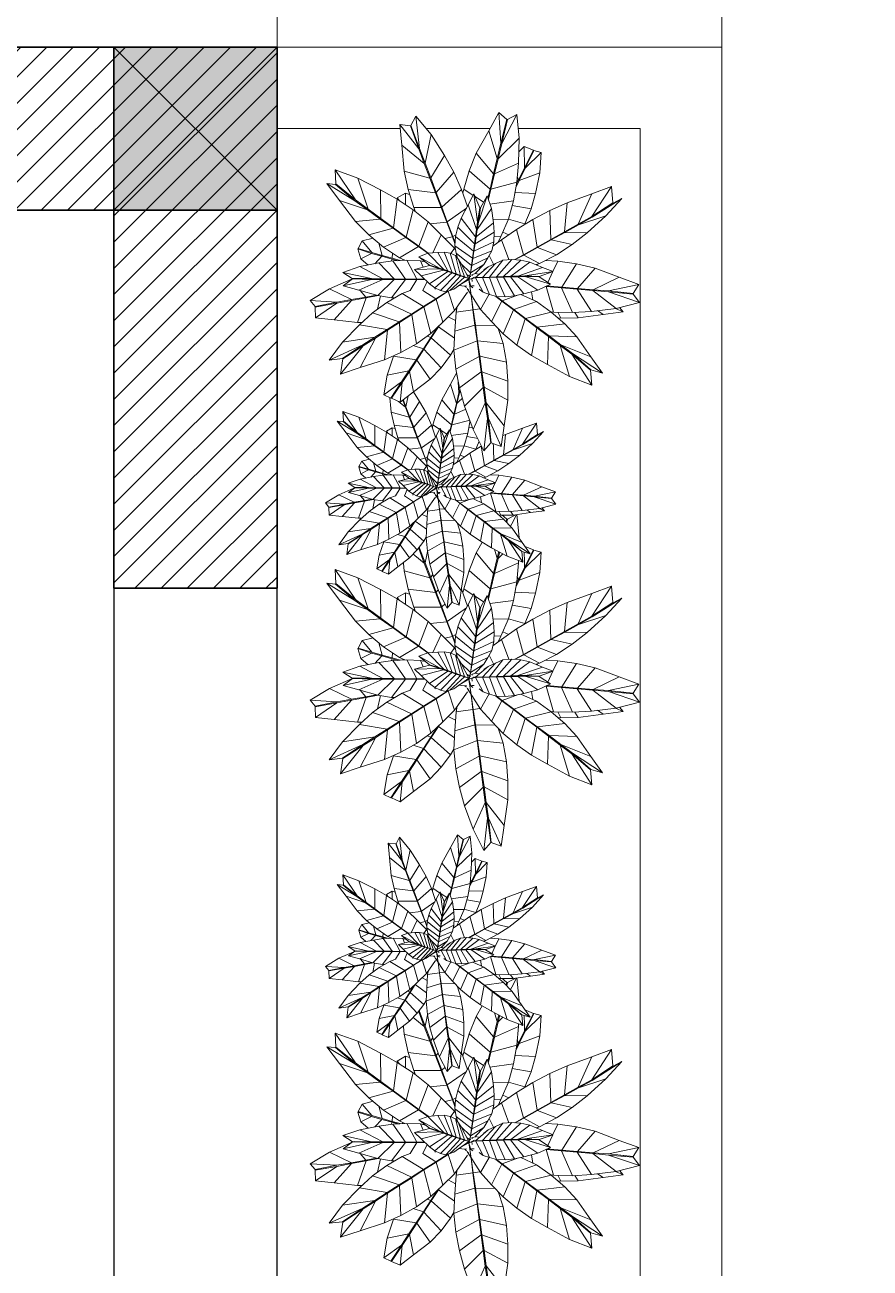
# Model space of a CAD drawing. Header units: inches. Extents: x 274208 to 641690, y -81912 to 129129.
# Drawn here: x 411370 to 412510, y 91354 to 93031 of the extents above; entities that cross this region are included whole.
import ezdxf

# ---------------------------------------------------------------- set-up
doc = ezdxf.new("R2010")
doc.units = ezdxf.units.IN
doc.header["$MEASUREMENT"] = 0
doc.set_wipeout_variables(frame=1)
for name, color, linetype, lineweight in [('01.Cut', 255, 'Continuous', 35), ('03.Manh', 251, 'Continuous', 13), ('06.betong', 2, 'Continuous', 35), ('08.Dim', 156, 'Continuous', 15), ('09.Hatch', 250, 'Continuous', 5), ('NOI THAT-Interior', 8, 'Continuous', 13)]:
    doc.layers.add(name, color=color, linetype=linetype, lineweight=lineweight)
doc.layers.add('NET VUA', color=143, linetype='Continuous')

# ---------------------------------------------------------------- blocks, each defined once
blk = doc.blocks.new('\xad3yjrtuktyl')
at = {"layer": '06.betong'}
blk.add_hatch(color=0, dxfattribs=at).paths.add_polyline_path([(-110, -110), (110, -110), (110, 110), (-110, 110)])
at = {"layer": '06.betong', "color": 0}
for p, q in [((-110, 110), (110, -110)), ((-110, -110), (110, 110))]:
    blk.add_line(p, q, dxfattribs=at)
blk.add_lwpolyline([(-110, -110), (110, -110), (110, 110), (-110, 110)], close=True, dxfattribs=at)
blk = doc.blocks.new('cay03')
at = {"color": 0}
blk.add_wipeout([(-14565.900601, -4425.866432), (-14565.900405, -4425.866554), (-14565.899488, -4425.867263), (-14565.898872, -4425.867984), (-14565.898434, -4425.868509), (-14565.898586, -4425.868885), (-14565.898705, -4425.869177), (-14565.899496, -4425.869074), (-14565.900276, -4425.868845), (-14565.900106, -4425.869202), (-14565.899467, -4425.87094), (-14565.900075, -4425.870874), (-14565.90009, -4425.870892), (-14565.900004, -4425.871424), (-14565.900754, -4425.870915), (-14565.901476, -4425.870262), (-14565.901562, -4425.870343), (-14565.901683, -4425.872041), (-14565.902136, -4425.872073), (-14565.902366, -4425.872273), (-14565.902865, -4425.87152), (-14565.903272, -4425.870681), (-14565.903292, -4425.870639), (-14565.903307, -4425.87062), (-14565.903307, -4425.870596), (-14565.903325, -4425.87055), (-14565.903323, -4425.870624), (-14565.903551, -4425.871014), (-14565.903809, -4425.870336), (-14565.903885, -4425.87001), (-14565.904121, -4425.870313), (-14565.904514, -4425.870441), (-14565.904355, -4425.869892), (-14565.904259, -4425.869473), (-14565.904162, -4425.869056), (-14565.904107, -4425.868815), (-14565.904116, -4425.868721), (-14565.904194, -4425.869049), (-14565.904296, -4425.869467), (-14565.904396, -4425.869884), (-14565.904537, -4425.87044), (-14565.904843, -4425.870286), (-14565.904969, -4425.869854), (-14565.905617, -4425.870584), (-14565.907087, -4425.871798), (-14565.907068, -4425.871447), (-14565.907089, -4425.871437), (-14565.907649, -4425.871482), (-14565.907355, -4425.87056), (-14565.906919, -4425.86963), (-14565.90658, -4425.868963), (-14565.906603, -4425.868961), (-14565.906557, -4425.868924), (-14565.906517, -4425.868858), (-14565.906623, -4425.868949), (-14565.906828, -4425.868622), (-14565.906786, -4425.868456), (-14565.906983, -4425.868526), (-14565.907717, -4425.868718), (-14565.908748, -4425.868848), (-14565.909578, -4425.868957), (-14565.909543, -4425.868532), (-14565.909556, -4425.868513), (-14565.909556, -4425.868513), (-14565.909556, -4425.868513), (-14565.909556, -4425.868513), (-14565.909556, -4425.868513), (-14565.909556, -4425.868513), (-14565.909556, -4425.868513), (-14565.909556, -4425.868513), (-14565.909556, -4425.868513), (-14565.909556, -4425.868513), (-14565.909556, -4425.868513), (-14565.909543, -4425.868532), (-14565.909556, -4425.868513), (-14565.909938, -4425.868335), (-14565.90923, -4425.867689), (-14565.908401, -4425.867113), (-14565.907754, -4425.866717), (-14565.907073, -4425.866378), (-14565.906924, -4425.866321), (-14565.907089, -4425.866294), (-14565.907828, -4425.866105), (-14565.908543, -4425.865851), (-14565.909468, -4425.865381), (-14565.910218, -4425.865006), (-14565.90995, -4425.864673), (-14565.908988, -4425.864883), (-14565.908369, -4425.865001), (-14565.90775, -4425.86512), (-14565.907499, -4425.865168), (-14565.907567, -4425.865123), (-14565.907743, -4425.865088), (-14565.908361, -4425.864965), (-14565.908979, -4425.864842), (-14565.909949, -4425.86465), (-14565.910165, -4425.864289), (-14565.909218, -4425.864152), (-14565.90867, -4425.864145), (-14565.908891, -4425.863939), (-14565.908755, -4425.86356), (-14565.90804, -4425.863895), (-14565.90754, -4425.864116), (-14565.90739, -4425.864183), (-14565.907267, -4425.864199), (-14565.907524, -4425.864082), (-14565.908021, -4425.863857), (-14565.908748, -4425.863537), (-14565.908681, -4425.863248), (-14565.907858, -4425.863266), (-14565.90703, -4425.863407), (-14565.906403, -4425.863563), (-14565.905792, -4425.863786), (-14565.905764, -4425.8638), (-14565.905982, -4425.863476), (-14565.906363, -4425.86281), (-14565.906702, -4425.862123), (-14565.907102, -4425.861151), (-14565.907429, -4425.860366), (-14565.906774, -4425.860285), (-14565.906187, -4425.861113), (-14565.905859, -4425.861647), (-14565.905531, -4425.862183), (-14565.905204, -4425.862718), (-14565.904876, -4425.863254), (-14565.904548, -4425.863788), (-14565.904336, -4425.864138), (-14565.904335, -4425.864114), (-14565.904536, -4425.863779), (-14565.90486, -4425.863242), (-14565.905186, -4425.862704), (-14565.90551, -4425.862167), (-14565.905834, -4425.861629), (-14565.90616, -4425.861092), (-14565.90676, -4425.86027), (-14565.906961, -4425.859937), (-14565.906239, -4425.860544), (-14565.905526, -4425.861271), (-14565.905041, -4425.861852), (-14565.904601, -4425.862474), (-14565.904351, -4425.862903), (-14565.904347, -4425.862404), (-14565.904269, -4425.861646), (-14565.904123, -4425.860901), (-14565.903794, -4425.859917), (-14565.903534, -4425.85912), (-14565.903166, -4425.859336), (-14565.903191, -4425.859721), (-14565.903157, -4425.859649), (-14565.903142, -4425.859333), (-14565.902817, -4425.859066), (-14565.902581, -4425.859855), (-14565.902419, -4425.859708), (-14565.90228, -4425.860505), (-14565.902101, -4425.861491), (-14565.902062, -4425.862198), (-14565.902068, -4425.862308), (-14565.901841, -4425.862028), (-14565.901344, -4425.861519), (-14565.900555, -4425.860921), (-14565.899921, -4425.860432), (-14565.900041, -4425.860906), (-14565.900661, -4425.86167), (-14565.900689, -4425.861709), (-14565.900645, -4425.861715), (-14565.900632, -4425.861696), (-14565.900023, -4425.860918), (-14565.899427, -4425.860837), (-14565.899734, -4425.861746), (-14565.900178, -4425.862652), (-14565.900522, -4425.863304), (-14565.900911, -4425.863919), (-14565.901347, -4425.864486), (-14565.901547, -4425.864692), (-14565.900949, -4425.864465), (-14565.900203, -4425.864304), (-14565.899447, -4425.864215), (-14565.898689, -4425.864193), (-14565.897656, -4425.8643), (-14565.896821, -4425.864381), (-14565.896951, -4425.864786), (-14565.897924, -4425.864938), (-14565.898545, -4425.86505), (-14565.89885, -4425.865105), (-14565.898668, -4425.865109), (-14565.898539, -4425.865087), (-14565.897918, -4425.864978), (-14565.896944, -4425.864808), (-14565.896613, -4425.865068), (-14565.897447, -4425.865537), (-14565.898383, -4425.865911), (-14565.899104, -4425.866152), (-14565.899844, -4425.866328)], dxfattribs=at)
for p, q in [((-14565.903794, -4425.859917), (-14565.903534, -4425.85912)), ((-14565.903231, -4425.860318), (-14565.903534, -4425.85912)), ((-14565.903534, -4425.85912), (-14565.903166, -4425.859336)), ((-14565.903166, -4425.859336), (-14565.903231, -4425.860318)), ((-14565.902817, -4425.859066), (-14565.903188, -4425.86032)), ((-14565.903188, -4425.86032), (-14565.903142, -4425.859333)), ((-14565.903142, -4425.859333), (-14565.902817, -4425.859066)), ((-14565.902542, -4425.859983), (-14565.902817, -4425.859066)), ((-14565.903192, -4425.859721), (-14565.903158, -4425.859653)), ((-14565.902582, -4425.859856), (-14565.902419, -4425.859708)), ((-14565.902419, -4425.859708), (-14565.902538, -4425.860017)), ((-14565.90228, -4425.860505), (-14565.902419, -4425.859708)), ((-14565.906774, -4425.860285), (-14565.907429, -4425.860366)), ((-14565.906187, -4425.861113), (-14565.907429, -4425.860366)), ((-14565.907102, -4425.861151), (-14565.907429, -4425.860366)), ((-14565.906961, -4425.859937), (-14565.906239, -4425.860544)), ((-14565.90616, -4425.861092), (-14565.906961, -4425.859937)), ((-14565.90676, -4425.86027), (-14565.906961, -4425.859937)), ((-14565.906774, -4425.860285), (-14565.906187, -4425.861113)), ((-14565.90616, -4425.861092), (-14565.90676, -4425.86027)), ((-14565.904123, -4425.860901), (-14565.903794, -4425.859917)), ((-14565.903256, -4425.860947), (-14565.903794, -4425.859917)), ((-14565.903231, -4425.860318), (-14565.903256, -4425.860947)), ((-14565.90322, -4425.86095), (-14565.902542, -4425.859983)), ((-14565.903188, -4425.86032), (-14565.90322, -4425.86095)), ((-14565.902381, -4425.860979), (-14565.902542, -4425.859983)), ((-14565.906239, -4425.860544), (-14565.905526, -4425.861271)), ((-14565.905834, -4425.861629), (-14565.906239, -4425.860544)), ((-14565.904269, -4425.861646), (-14565.904123, -4425.860901)), ((-14565.904123, -4425.860901), (-14565.903283, -4425.861577)), ((-14565.90228, -4425.860505), (-14565.902423, -4425.860727)), ((-14565.902101, -4425.861491), (-14565.90228, -4425.860505)), ((-14565.900661, -4425.86167), (-14565.899921, -4425.860432)), ((-14565.900041, -4425.860906), (-14565.900661, -4425.86167)), ((-14565.900632, -4425.861696), (-14565.899427, -4425.860837)), ((-14565.900555, -4425.860921), (-14565.899921, -4425.860432)), ((-14565.899921, -4425.860432), (-14565.900041, -4425.860906)), ((-14565.900023, -4425.860918), (-14565.899427, -4425.860837)), ((-14565.899427, -4425.860837), (-14565.899734, -4425.861746)), ((-14565.907102, -4425.861151), (-14565.905859, -4425.861647)), ((-14565.906702, -4425.862123), (-14565.907102, -4425.861151)), ((-14565.906187, -4425.861113), (-14565.905859, -4425.861647)), ((-14565.905834, -4425.861629), (-14565.90616, -4425.861092)), ((-14565.90551, -4425.862167), (-14565.905526, -4425.861271)), ((-14565.905041, -4425.861852), (-14565.905526, -4425.861271)), ((-14565.903256, -4425.860947), (-14565.903283, -4425.861577)), ((-14565.903231, -4425.861156), (-14565.903262, -4425.861077)), ((-14565.90322, -4425.86095), (-14565.90325, -4425.861578)), ((-14565.90325, -4425.861578), (-14565.902381, -4425.860979)), ((-14565.902302, -4425.861735), (-14565.902381, -4425.860979)), ((-14565.901344, -4425.861519), (-14565.900555, -4425.860921)), ((-14565.900994, -4425.862153), (-14565.900555, -4425.860921)), ((-14565.900632, -4425.861696), (-14565.900023, -4425.860918)), ((-14565.905531, -4425.862183), (-14565.905859, -4425.861647)), ((-14565.905834, -4425.861629), (-14565.90551, -4425.862167)), ((-14565.905041, -4425.861852), (-14565.905186, -4425.862704)), ((-14565.904601, -4425.862474), (-14565.905041, -4425.861852)), ((-14565.904347, -4425.862404), (-14565.904269, -4425.861646)), ((-14565.903308, -4425.862206), (-14565.904269, -4425.861646)), ((-14565.903283, -4425.861577), (-14565.903308, -4425.862206)), ((-14565.90325, -4425.861578), (-14565.90328, -4425.862208)), ((-14565.90328, -4425.862208), (-14565.902302, -4425.861735)), ((-14565.902101, -4425.861491), (-14565.902312, -4425.861646)), ((-14565.902292, -4425.862496), (-14565.902302, -4425.861735)), ((-14565.902062, -4425.862198), (-14565.902101, -4425.861491)), ((-14565.901841, -4425.862028), (-14565.901344, -4425.861519)), ((-14565.901344, -4425.861519), (-14565.901328, -4425.862638)), ((-14565.900661, -4425.86167), (-14565.900994, -4425.862153)), ((-14565.900632, -4425.861696), (-14565.900968, -4425.862178)), ((-14565.900968, -4425.862178), (-14565.899734, -4425.861746)), ((-14565.90069, -4425.861709), (-14565.900646, -4425.861715)), ((-14565.899734, -4425.861746), (-14565.900178, -4425.862652)), ((-14565.906702, -4425.862123), (-14565.905531, -4425.862183)), ((-14565.906702, -4425.862123), (-14565.906363, -4425.86281)), ((-14565.905204, -4425.862718), (-14565.905531, -4425.862183)), ((-14565.905186, -4425.862704), (-14565.90551, -4425.862167)), ((-14565.904351, -4425.862906), (-14565.904347, -4425.862404)), ((-14565.903923, -4425.862586), (-14565.904347, -4425.862404)), ((-14565.903308, -4425.862206), (-14565.903334, -4425.862801)), ((-14565.90328, -4425.862208), (-14565.903311, -4425.862837)), ((-14565.90327, -4425.861991), (-14565.903299, -4425.861957)), ((-14565.902062, -4425.862198), (-14565.902295, -4425.862321)), ((-14565.902292, -4425.862586), (-14565.901841, -4425.862028)), ((-14565.902068, -4425.862309), (-14565.902062, -4425.862198)), ((-14565.901841, -4425.862028), (-14565.901661, -4425.863121)), ((-14565.900994, -4425.862153), (-14565.901328, -4425.862638)), ((-14565.900968, -4425.862178), (-14565.901306, -4425.862659)), ((-14565.900869, -4425.861969), (-14565.900805, -4425.861943)), ((-14565.906363, -4425.86281), (-14565.905204, -4425.862718)), ((-14565.906363, -4425.86281), (-14565.905982, -4425.863476)), ((-14565.904876, -4425.863254), (-14565.905204, -4425.862718)), ((-14565.905186, -4425.862704), (-14565.90486, -4425.863242)), ((-14565.90486, -4425.863242), (-14565.904601, -4425.862474)), ((-14565.904216, -4425.863136), (-14565.904601, -4425.862474)), ((-14565.90407, -4425.863003), (-14565.903918, -4425.862577)), ((-14565.903918, -4425.862577), (-14565.903703, -4425.863134)), ((-14565.903918, -4425.862577), (-14565.903708, -4425.863705)), ((-14565.903915, -4425.862589), (-14565.903473, -4425.862777)), ((-14565.903685, -4425.863134), (-14565.903404, -4425.86266)), ((-14565.903404, -4425.86266), (-14565.903675, -4425.863707)), ((-14565.903151, -4425.863158), (-14565.903404, -4425.86266)), ((-14565.903302, -4425.862632), (-14565.903325, -4425.862611)), ((-14565.903311, -4425.862837), (-14565.903312, -4425.862843)), ((-14565.903311, -4425.862837), (-14565.902292, -4425.862496)), ((-14565.902686, -4425.863192), (-14565.902292, -4425.862586)), ((-14565.902301, -4425.8626), (-14565.902292, -4425.862496)), ((-14565.902292, -4425.862586), (-14565.901996, -4425.863606)), ((-14565.901328, -4425.862638), (-14565.901661, -4425.863121)), ((-14565.901642, -4425.86314), (-14565.901306, -4425.862659)), ((-14565.901497, -4425.862882), (-14565.901456, -4425.862873)), ((-14565.901306, -4425.862659), (-14565.900178, -4425.862652)), ((-14565.901188, -4425.862434), (-14565.901136, -4425.862417)), ((-14565.900178, -4425.862652), (-14565.900522, -4425.863304)), ((-14565.908748, -4425.863537), (-14565.908681, -4425.863248)), ((-14565.908681, -4425.863248), (-14565.908021, -4425.863857)), ((-14565.907858, -4425.863266), (-14565.908681, -4425.863248)), ((-14565.907524, -4425.864082), (-14565.907858, -4425.863266)), ((-14565.90703, -4425.863407), (-14565.907858, -4425.863266)), ((-14565.906403, -4425.863563), (-14565.90703, -4425.863407)), ((-14565.907028, -4425.864231), (-14565.90703, -4425.863407)), ((-14565.905982, -4425.863476), (-14565.904876, -4425.863254)), ((-14565.904548, -4425.863788), (-14565.904876, -4425.863254)), ((-14565.90486, -4425.863242), (-14565.904536, -4425.863779)), ((-14565.904536, -4425.863779), (-14565.904216, -4425.863136)), ((-14565.904265, -4425.863527), (-14565.90407, -4425.863003)), ((-14565.90417, -4425.863268), (-14565.904216, -4425.863136)), ((-14565.904154, -4425.863228), (-14565.904188, -4425.863217)), ((-14565.90407, -4425.863003), (-14565.903685, -4425.863987)), ((-14565.903703, -4425.863134), (-14565.903708, -4425.863705)), ((-14565.903706, -4425.863361), (-14565.903682, -4425.863368)), ((-14565.903685, -4425.863134), (-14565.903675, -4425.863707)), ((-14565.903657, -4425.863989), (-14565.903151, -4425.863158)), ((-14565.902983, -4425.863712), (-14565.903151, -4425.863158)), ((-14565.903076, -4425.86341), (-14565.902748, -4425.86334)), ((-14565.90295, -4425.863836), (-14565.902686, -4425.863192)), ((-14565.90233, -4425.864089), (-14565.902686, -4425.863192)), ((-14565.901661, -4425.863121), (-14565.901996, -4425.863606)), ((-14565.90198, -4425.863619), (-14565.901642, -4425.86314)), ((-14565.901782, -4425.863296), (-14565.901747, -4425.863289)), ((-14565.901642, -4425.86314), (-14565.900522, -4425.863304)), ((-14565.900522, -4425.863304), (-14565.900911, -4425.863919)), ((-14565.908891, -4425.863939), (-14565.908755, -4425.86356)), ((-14565.90804, -4425.863895), (-14565.908891, -4425.863939)), ((-14565.908755, -4425.86356), (-14565.90804, -4425.863895)), ((-14565.908748, -4425.863537), (-14565.908021, -4425.863857)), ((-14565.90804, -4425.863895), (-14565.90754, -4425.864116)), ((-14565.908021, -4425.863857), (-14565.907524, -4425.864082)), ((-14565.906403, -4425.863563), (-14565.906503, -4425.864322)), ((-14565.905792, -4425.863786), (-14565.906403, -4425.863563)), ((-14565.905982, -4425.863476), (-14565.905556, -4425.864109)), ((-14565.905957, -4425.864451), (-14565.905792, -4425.863786)), ((-14565.905766, -4425.863799), (-14565.905792, -4425.863786)), ((-14565.905556, -4425.864109), (-14565.904548, -4425.863788)), ((-14565.904337, -4425.864136), (-14565.904548, -4425.863788)), ((-14565.904536, -4425.863779), (-14565.904337, -4425.864112)), ((-14565.90434, -4425.864252), (-14565.904328, -4425.863891)), ((-14565.904328, -4425.863891), (-14565.904265, -4425.863527)), ((-14565.90364, -4425.864553), (-14565.904328, -4425.863891)), ((-14565.903662, -4425.86427), (-14565.904265, -4425.863527)), ((-14565.903708, -4425.863705), (-14565.903685, -4425.863987)), ((-14565.903675, -4425.863707), (-14565.903657, -4425.863989)), ((-14565.903638, -4425.864272), (-14565.902983, -4425.863712)), ((-14565.902881, -4425.864092), (-14565.902983, -4425.863712)), ((-14565.901996, -4425.863606), (-14565.90233, -4425.864089)), ((-14565.902316, -4425.8641), (-14565.90198, -4425.863619)), ((-14565.902068, -4425.863711), (-14565.902041, -4425.863706)), ((-14565.90198, -4425.863619), (-14565.900911, -4425.863919)), ((-14565.910165, -4425.864289), (-14565.909218, -4425.864152)), ((-14565.908979, -4425.864842), (-14565.910165, -4425.864289)), ((-14565.909949, -4425.86465), (-14565.910165, -4425.864289)), ((-14565.909218, -4425.864152), (-14565.908209, -4425.86414)), ((-14565.908361, -4425.864965), (-14565.909218, -4425.864152)), ((-14565.908669, -4425.864147), (-14565.908891, -4425.863939)), ((-14565.90745, -4425.864175), (-14565.908209, -4425.86414)), ((-14565.907743, -4425.865088), (-14565.908209, -4425.86414)), ((-14565.907679, -4425.864165), (-14565.90754, -4425.864116)), ((-14565.90739, -4425.864183), (-14565.90754, -4425.864116)), ((-14565.907266, -4425.8642), (-14565.907524, -4425.864082)), ((-14565.906696, -4425.864275), (-14565.90745, -4425.864175)), ((-14565.907127, -4425.86521), (-14565.90745, -4425.864175)), ((-14565.905952, -4425.864451), (-14565.906696, -4425.864275)), ((-14565.90653, -4425.865218), (-14565.906696, -4425.864275)), ((-14565.905113, -4425.864692), (-14565.905556, -4425.864109)), ((-14565.905113, -4425.864692), (-14565.904327, -4425.864368)), ((-14565.90434, -4425.864252), (-14565.903618, -4425.864836)), ((-14565.904297, -4425.864611), (-14565.90434, -4425.864252)), ((-14565.903685, -4425.863987), (-14565.903662, -4425.86427)), ((-14565.903655, -4425.864043), (-14565.903682, -4425.864037)), ((-14565.903662, -4425.86427), (-14565.90364, -4425.864553)), ((-14565.903657, -4425.863989), (-14565.903638, -4425.864272)), ((-14565.903638, -4425.864272), (-14565.90362, -4425.864554)), ((-14565.90362, -4425.864554), (-14565.902881, -4425.864092)), ((-14565.902927, -4425.863927), (-14565.902663, -4425.864572)), ((-14565.902826, -4425.864459), (-14565.902881, -4425.864092)), ((-14565.90233, -4425.864089), (-14565.902663, -4425.864572)), ((-14565.902653, -4425.864581), (-14565.902316, -4425.8641)), ((-14565.902401, -4425.864216), (-14565.902422, -4425.864222)), ((-14565.902405, -4425.864227), (-14565.902401, -4425.864216)), ((-14565.902401, -4425.864216), (-14565.902387, -4425.86417)), ((-14565.902358, -4425.864128), (-14565.902334, -4425.864126)), ((-14565.902316, -4425.8641), (-14565.901347, -4425.864486)), ((-14565.900911, -4425.863919), (-14565.901347, -4425.864486)), ((-14565.900949, -4425.864465), (-14565.900203, -4425.864304)), ((-14565.900203, -4425.864304), (-14565.900403, -4425.865386)), ((-14565.900203, -4425.864304), (-14565.899447, -4425.864215)), ((-14565.899447, -4425.864215), (-14565.899784, -4425.865274)), ((-14565.899447, -4425.864215), (-14565.898689, -4425.864193)), ((-14565.898689, -4425.864193), (-14565.899165, -4425.865162)), ((-14565.898689, -4425.864193), (-14565.897656, -4425.8643)), ((-14565.897656, -4425.8643), (-14565.898545, -4425.86505)), ((-14565.897924, -4425.864938), (-14565.896821, -4425.864381)), ((-14565.897656, -4425.8643), (-14565.896821, -4425.864381)), ((-14565.896821, -4425.864381), (-14565.896951, -4425.864786)), ((-14565.90995, -4425.864673), (-14565.910218, -4425.865006)), ((-14565.908988, -4425.864883), (-14565.910218, -4425.865006)), ((-14565.90995, -4425.864673), (-14565.908988, -4425.864883)), ((-14565.908979, -4425.864842), (-14565.909949, -4425.86465)), ((-14565.908988, -4425.864883), (-14565.908369, -4425.865001)), ((-14565.908361, -4425.864965), (-14565.908979, -4425.864842)), ((-14565.90524, -4425.864735), (-14565.905952, -4425.864451)), ((-14565.905952, -4425.864451), (-14565.905916, -4425.865071)), ((-14565.905329, -4425.864411), (-14565.905421, -4425.864663)), ((-14565.90524, -4425.864735), (-14565.905252, -4425.865006)), ((-14565.905005, -4425.864834), (-14565.90524, -4425.864735)), ((-14565.904847, -4425.865038), (-14565.905113, -4425.864692)), ((-14565.904297, -4425.864611), (-14565.903595, -4425.865119)), ((-14565.904157, -4425.864904), (-14565.904297, -4425.864611)), ((-14565.904157, -4425.864904), (-14565.903573, -4425.865402)), ((-14565.904009, -4425.865188), (-14565.904157, -4425.864904)), ((-14565.90364, -4425.864553), (-14565.903618, -4425.864836)), ((-14565.903628, -4425.864712), (-14565.903609, -4425.864714)), ((-14565.90362, -4425.864554), (-14565.9036, -4425.864837)), ((-14565.903595, -4425.865119), (-14565.903618, -4425.864836)), ((-14565.9036, -4425.864837), (-14565.902826, -4425.864459)), ((-14565.9036, -4425.864837), (-14565.903581, -4425.865119)), ((-14565.903581, -4425.865119), (-14565.902826, -4425.864814)), ((-14565.902897, -4425.865087), (-14565.902826, -4425.864814)), ((-14565.902833, -4425.864838), (-14565.902653, -4425.864581)), ((-14565.902663, -4425.864572), (-14565.902827, -4425.864811)), ((-14565.902826, -4425.864814), (-14565.902826, -4425.864459)), ((-14565.90277, -4425.864747), (-14565.902784, -4425.864747)), ((-14565.902683, -4425.8646), (-14565.902692, -4425.864635)), ((-14565.902653, -4425.864581), (-14565.901812, -4425.864964)), ((-14565.901347, -4425.864486), (-14565.901812, -4425.864964)), ((-14565.901642, -4425.86561), (-14565.901666, -4425.864814)), ((-14565.901545, -4425.864691), (-14565.900949, -4425.864465)), ((-14565.901023, -4425.865498), (-14565.900949, -4425.864465)), ((-14565.896951, -4425.864786), (-14565.897924, -4425.864938)), ((-14565.897918, -4425.864978), (-14565.896944, -4425.864808)), ((-14565.896944, -4425.864808), (-14565.896613, -4425.865068)), ((-14565.909468, -4425.865381), (-14565.910218, -4425.865006)), ((-14565.909468, -4425.865381), (-14565.908369, -4425.865001)), ((-14565.908543, -4425.865851), (-14565.909468, -4425.865381)), ((-14565.908543, -4425.865851), (-14565.90775, -4425.86512)), ((-14565.90775, -4425.86512), (-14565.908369, -4425.865001)), ((-14565.908361, -4425.864965), (-14565.907743, -4425.865088)), ((-14565.907828, -4425.866105), (-14565.907131, -4425.865238)), ((-14565.907131, -4425.865238), (-14565.90775, -4425.86512)), ((-14565.907743, -4425.865088), (-14565.907127, -4425.86521)), ((-14565.907565, -4425.865124), (-14565.907499, -4425.865168)), ((-14565.906767, -4425.865309), (-14565.907131, -4425.865238)), ((-14565.906723, -4425.865291), (-14565.907127, -4425.86521)), ((-14565.907127, -4425.86524), (-14565.907107, -4425.865215)), ((-14565.906848, -4425.865339), (-14565.906348, -4425.865149)), ((-14565.906363, -4425.865596), (-14565.906848, -4425.865339)), ((-14565.905779, -4425.865652), (-14565.906848, -4425.865339)), ((-14565.906348, -4425.865149), (-14565.905786, -4425.865048)), ((-14565.905487, -4425.865685), (-14565.906348, -4425.865149)), ((-14565.905786, -4425.865048), (-14565.9054, -4425.865003)), ((-14565.905196, -4425.865717), (-14565.905786, -4425.865048)), ((-14565.904904, -4425.865751), (-14565.9054, -4425.865003)), ((-14565.9054, -4425.865003), (-14565.905023, -4425.865008)), ((-14565.905023, -4425.865008), (-14565.904656, -4425.865068)), ((-14565.904613, -4425.865784), (-14565.905023, -4425.865008)), ((-14565.904656, -4425.865068), (-14565.904368, -4425.865211)), ((-14565.904321, -4425.865818), (-14565.904656, -4425.865068)), ((-14565.904467, -4425.865163), (-14565.904119, -4425.864979)), ((-14565.904028, -4425.865851), (-14565.904368, -4425.865211)), ((-14565.904368, -4425.865211), (-14565.904089, -4425.865363)), ((-14565.904089, -4425.865363), (-14565.903716, -4425.865696)), ((-14565.903737, -4425.865884), (-14565.904089, -4425.865363)), ((-14565.904009, -4425.865188), (-14565.903552, -4425.865684)), ((-14565.903872, -4425.865357), (-14565.904009, -4425.865188)), ((-14565.903573, -4425.865402), (-14565.903595, -4425.865119)), ((-14565.903581, -4425.865119), (-14565.903563, -4425.865402)), ((-14565.903573, -4425.865402), (-14565.903552, -4425.865684)), ((-14565.903563, -4425.865402), (-14565.902897, -4425.865087)), ((-14565.903563, -4425.865402), (-14565.903544, -4425.865684)), ((-14565.903544, -4425.865684), (-14565.902977, -4425.86535)), ((-14565.903091, -4425.865518), (-14565.902977, -4425.86535)), ((-14565.902977, -4425.86535), (-14565.902897, -4425.865087)), ((-14565.902904, -4425.865108), (-14565.902279, -4425.865429)), ((-14565.901812, -4425.864964), (-14565.902279, -4425.865429)), ((-14565.900403, -4425.865386), (-14565.901023, -4425.865498)), ((-14565.900529, -4425.865409), (-14565.900511, -4425.865429)), ((-14565.899784, -4425.865274), (-14565.900403, -4425.865386)), ((-14565.899779, -4425.865302), (-14565.900399, -4425.865409)), ((-14565.900077, -4425.865328), (-14565.900055, -4425.86535)), ((-14565.899165, -4425.865162), (-14565.899784, -4425.865274)), ((-14565.899159, -4425.865194), (-14565.899779, -4425.865302)), ((-14565.899779, -4425.865302), (-14565.899104, -4425.866152)), ((-14565.899618, -4425.865244), (-14565.899586, -4425.865268)), ((-14565.898545, -4425.86505), (-14565.899165, -4425.865162)), ((-14565.899162, -4425.865162), (-14565.899115, -4425.865187)), ((-14565.898539, -4425.865087), (-14565.899159, -4425.865194)), ((-14565.899159, -4425.865194), (-14565.898383, -4425.865911)), ((-14565.898973, -4425.865128), (-14565.898771, -4425.865129)), ((-14565.898851, -4425.865105), (-14565.898664, -4425.86511)), ((-14565.897924, -4425.864938), (-14565.898545, -4425.86505)), ((-14565.897918, -4425.864978), (-14565.898539, -4425.865087)), ((-14565.898539, -4425.865087), (-14565.897447, -4425.865537)), ((-14565.897918, -4425.864978), (-14565.896613, -4425.865068)), ((-14565.896613, -4425.865068), (-14565.897447, -4425.865537)), ((-14565.907828, -4425.866105), (-14565.908543, -4425.865851)), ((-14565.90685, -4425.865903), (-14565.907089, -4425.866294)), ((-14565.906363, -4425.865615), (-14565.906907, -4425.865875)), ((-14565.905781, -4425.865683), (-14565.906907, -4425.865875)), ((-14565.906465, -4425.866085), (-14565.906907, -4425.865875)), ((-14565.906801, -4425.865824), (-14565.906587, -4425.865478)), ((-14565.906465, -4425.866085), (-14565.905488, -4425.865713)), ((-14565.906363, -4425.865596), (-14565.905779, -4425.865652)), ((-14565.906363, -4425.865615), (-14565.905781, -4425.865683)), ((-14565.905982, -4425.865661), (-14565.90597, -4425.865634)), ((-14565.905919, -4425.866351), (-14565.905196, -4425.865742)), ((-14565.905781, -4425.865683), (-14565.905488, -4425.865713)), ((-14565.905779, -4425.865652), (-14565.905487, -4425.865685)), ((-14565.905543, -4425.866473), (-14565.904904, -4425.865772)), ((-14565.905196, -4425.865742), (-14565.905488, -4425.865713)), ((-14565.905487, -4425.865685), (-14565.905196, -4425.865717)), ((-14565.905317, -4425.865704), (-14565.905325, -4425.86573)), ((-14565.905196, -4425.865717), (-14565.904904, -4425.865751)), ((-14565.904904, -4425.865772), (-14565.905196, -4425.865742)), ((-14565.905167, -4425.866546), (-14565.904612, -4425.865801)), ((-14565.904904, -4425.865751), (-14565.904613, -4425.865784)), ((-14565.904612, -4425.865801), (-14565.904904, -4425.865772)), ((-14565.904799, -4425.866561), (-14565.904322, -4425.865832)), ((-14565.904672, -4425.865778), (-14565.904676, -4425.865796)), ((-14565.904321, -4425.865818), (-14565.904613, -4425.865784)), ((-14565.904322, -4425.865832), (-14565.904612, -4425.865801)), ((-14565.904499, -4425.866492), (-14565.90403, -4425.865862)), ((-14565.90403, -4425.865862), (-14565.904322, -4425.865832)), ((-14565.904028, -4425.865851), (-14565.904321, -4425.865818)), ((-14565.904101, -4425.866294), (-14565.903738, -4425.865891)), ((-14565.904069, -4425.865859), (-14565.904081, -4425.865846)), ((-14565.90401, -4425.865865), (-14565.904033, -4425.865852)), ((-14565.903738, -4425.865891), (-14565.90403, -4425.865862)), ((-14565.903737, -4425.865884), (-14565.904028, -4425.865851)), ((-14565.903825, -4425.865884), (-14565.903824, -4425.865879)), ((-14565.903791, -4425.865878), (-14565.903616, -4425.865911)), ((-14565.903762, -4425.865881), (-14565.903586, -4425.865916)), ((-14565.903743, -4425.865884), (-14565.903743, -4425.865892)), ((-14565.903584, -4425.865916), (-14565.903738, -4425.865891)), ((-14565.903583, -4425.865911), (-14565.903737, -4425.865884)), ((-14565.903716, -4425.865696), (-14565.903697, -4425.865566)), ((-14565.90367, -4425.865819), (-14565.903714, -4425.86568)), ((-14565.903639, -4425.865805), (-14565.903662, -4425.86584)), ((-14565.903583, -4425.865911), (-14565.903596, -4425.865875)), ((-14565.903573, -4425.86573), (-14565.90351, -4425.865828)), ((-14565.903552, -4425.865586), (-14565.90356, -4425.865588)), ((-14565.90351, -4425.865828), (-14565.903552, -4425.865684)), ((-14565.903544, -4425.865684), (-14565.903507, -4425.865829)), ((-14565.903542, -4425.865722), (-14565.903519, -4425.865784)), ((-14565.903536, -4425.865744), (-14565.903517, -4425.865796)), ((-14565.90351, -4425.865828), (-14565.903462, -4425.86594)), ((-14565.903507, -4425.865829), (-14565.903393, -4425.865806)), ((-14565.903507, -4425.865829), (-14565.903462, -4425.86594)), ((-14565.902841, -4425.865828), (-14565.903462, -4425.86594)), ((-14565.90284, -4425.865833), (-14565.903462, -4425.86594)), ((-14565.903462, -4425.86594), (-14565.903196, -4425.865857)), ((-14565.903226, -4425.865718), (-14565.903222, -4425.865813)), ((-14565.903222, -4425.865813), (-14565.903196, -4425.865857)), ((-14565.903221, -4425.865865), (-14565.90322, -4425.865899)), ((-14565.903196, -4425.865857), (-14565.903145, -4425.865767)), ((-14565.902279, -4425.865429), (-14565.903099, -4425.866002)), ((-14565.903078, -4425.865958), (-14565.90284, -4425.865833)), ((-14565.90285, -4425.865827), (-14565.902841, -4425.865828)), ((-14565.902841, -4425.865828), (-14565.90285, -4425.865827)), ((-14565.902262, -4425.865724), (-14565.902841, -4425.865828)), ((-14565.90226, -4425.865732), (-14565.90284, -4425.865833)), ((-14565.902405, -4425.86575), (-14565.902403, -4425.865758)), ((-14565.902262, -4425.865724), (-14565.90231, -4425.865451)), ((-14565.901642, -4425.86561), (-14565.902262, -4425.865724)), ((-14565.90226, -4425.865732), (-14565.90164, -4425.865625)), ((-14565.90226, -4425.865732), (-14565.902137, -4425.866404)), ((-14565.901913, -4425.865673), (-14565.901919, -4425.865661)), ((-14565.901023, -4425.865498), (-14565.901642, -4425.86561)), ((-14565.90164, -4425.865625), (-14565.90102, -4425.865518)), ((-14565.90164, -4425.865625), (-14565.901367, -4425.866425)), ((-14565.901434, -4425.86559), (-14565.901444, -4425.865574)), ((-14565.900399, -4425.865409), (-14565.90102, -4425.865518)), ((-14565.90102, -4425.865518), (-14565.900601, -4425.866432)), ((-14565.900986, -4425.865492), (-14565.900971, -4425.86551)), ((-14565.900399, -4425.865409), (-14565.899844, -4425.866328)), ((-14565.897447, -4425.865537), (-14565.898383, -4425.865911)), ((-14565.907089, -4425.866294), (-14565.907828, -4425.866105)), ((-14565.907754, -4425.866717), (-14565.907073, -4425.866378)), ((-14565.906923, -4425.866321), (-14565.907089, -4425.866294)), ((-14565.906395, -4425.86612), (-14565.907073, -4425.866378)), ((-14565.907073, -4425.866378), (-14565.906325, -4425.867148)), ((-14565.905919, -4425.866351), (-14565.906465, -4425.866085)), ((-14565.905744, -4425.866903), (-14565.906319, -4425.866157)), ((-14565.906234, -4425.866198), (-14565.906255, -4425.866242)), ((-14565.905543, -4425.866473), (-14565.905919, -4425.866351)), ((-14565.903617, -4425.866288), (-14565.904402, -4425.866519)), ((-14565.904402, -4425.866519), (-14565.904246, -4425.866394)), ((-14565.903565, -4425.86612), (-14565.904246, -4425.866394)), ((-14565.904246, -4425.866394), (-14565.904083, -4425.866281)), ((-14565.903512, -4425.86595), (-14565.904083, -4425.866281)), ((-14565.903669, -4425.866458), (-14565.903617, -4425.866288)), ((-14565.903653, -4425.866461), (-14565.903603, -4425.866292)), ((-14565.903584, -4425.865916), (-14565.903648, -4425.866021)), ((-14565.903639, -4425.866357), (-14565.903614, -4425.866326)), ((-14565.903617, -4425.866288), (-14565.903565, -4425.86612)), ((-14565.903612, -4425.86627), (-14565.903599, -4425.866277)), ((-14565.903603, -4425.866292), (-14565.903554, -4425.866121)), ((-14565.902939, -4425.866844), (-14565.903603, -4425.866292)), ((-14565.903584, -4425.865916), (-14565.903497, -4425.865935)), ((-14565.903583, -4425.865911), (-14565.903495, -4425.865933)), ((-14565.903583, -4425.866173), (-14565.903553, -4425.866118)), ((-14565.903553, -4425.866114), (-14565.90358, -4425.866166)), ((-14565.903565, -4425.86612), (-14565.903512, -4425.86595)), ((-14565.903554, -4425.866121), (-14565.903504, -4425.865951)), ((-14565.903554, -4425.866121), (-14565.902992, -4425.866683)), ((-14565.903515, -4425.865959), (-14565.903484, -4425.865923)), ((-14565.903484, -4425.865923), (-14565.903512, -4425.86595)), ((-14565.903504, -4425.865951), (-14565.90348, -4425.865923)), ((-14565.903058, -4425.866531), (-14565.903504, -4425.865951)), ((-14565.9034, -4425.866086), (-14565.903504, -4425.865951)), ((-14565.903482, -4425.865926), (-14565.903484, -4425.865923)), ((-14565.903484, -4425.865923), (-14565.903482, -4425.865926)), ((-14565.903483, -4425.865981), (-14565.903482, -4425.86598)), ((-14565.903483, -4425.865981), (-14565.903483, -4425.865981)), ((-14565.90348, -4425.865923), (-14565.9034, -4425.866086)), ((-14565.903462, -4425.86594), (-14565.90348, -4425.865923)), ((-14565.903286, -4425.866235), (-14565.903462, -4425.86594)), ((-14565.903301, -4425.866216), (-14565.903462, -4425.86594)), ((-14565.90346, -4425.86601), (-14565.90346, -4425.86601)), ((-14565.903459, -4425.866012), (-14565.903459, -4425.86601)), ((-14565.903401, -4425.866086), (-14565.9034, -4425.866088)), ((-14565.9034, -4425.866086), (-14565.903058, -4425.866531)), ((-14565.9034, -4425.866088), (-14565.9034, -4425.866086)), ((-14565.9034, -4425.866086), (-14565.9034, -4425.866088)), ((-14565.903212, -4425.866332), (-14565.903191, -4425.866093)), ((-14565.903193, -4425.866096), (-14565.903207, -4425.866025)), ((-14565.903137, -4425.866029), (-14565.903191, -4425.866093)), ((-14565.903099, -4425.866002), (-14565.903097, -4425.866002)), ((-14565.902955, -4425.865981), (-14565.902195, -4425.86647)), ((-14565.902137, -4425.866404), (-14565.902362, -4425.866365)), ((-14565.901367, -4425.866425), (-14565.902137, -4425.866404)), ((-14565.899844, -4425.866328), (-14565.900601, -4425.866432)), ((-14565.899104, -4425.866152), (-14565.899844, -4425.866328)), ((-14565.898383, -4425.865911), (-14565.899104, -4425.866152)), ((-14565.908401, -4425.867113), (-14565.907754, -4425.866717)), ((-14565.906904, -4425.867393), (-14565.907754, -4425.866717)), ((-14565.905744, -4425.866903), (-14565.906325, -4425.867148)), ((-14565.905163, -4425.866659), (-14565.905744, -4425.866903)), ((-14565.905158, -4425.866672), (-14565.905737, -4425.86692)), ((-14565.905167, -4425.866546), (-14565.905543, -4425.866473)), ((-14565.905295, -4425.866731), (-14565.905307, -4425.866719)), ((-14565.905244, -4425.866532), (-14565.905163, -4425.866659)), ((-14565.905216, -4425.867121), (-14565.904707, -4425.866577)), ((-14565.904799, -4425.866561), (-14565.905167, -4425.866546)), ((-14565.905163, -4425.866659), (-14565.904921, -4425.866557)), ((-14565.905158, -4425.866672), (-14565.904892, -4425.866559)), ((-14565.905158, -4425.866672), (-14565.90508, -4425.866975)), ((-14565.904499, -4425.866492), (-14565.904799, -4425.866561)), ((-14565.904642, -4425.866525), (-14565.904707, -4425.866577)), ((-14565.904707, -4425.866577), (-14565.904478, -4425.866707)), ((-14565.904521, -4425.866973), (-14565.903722, -4425.866628)), ((-14565.904489, -4425.866737), (-14565.904521, -4425.866973)), ((-14565.903775, -4425.866798), (-14565.904507, -4425.867228)), ((-14565.904303, -4425.866438), (-14565.904499, -4425.866492)), ((-14565.903669, -4425.866458), (-14565.904489, -4425.866737)), ((-14565.904489, -4425.866737), (-14565.904402, -4425.866519)), ((-14565.903775, -4425.866798), (-14565.903827, -4425.866968)), ((-14565.903799, -4425.866972), (-14565.90375, -4425.866802)), ((-14565.90375, -4425.8668), (-14565.90378, -4425.866813)), ((-14565.903775, -4425.866798), (-14565.903722, -4425.866628)), ((-14565.90375, -4425.866802), (-14565.903702, -4425.866631)), ((-14565.903229, -4425.867521), (-14565.90375, -4425.866802)), ((-14565.903722, -4425.866628), (-14565.903669, -4425.866458)), ((-14565.903702, -4425.866631), (-14565.903653, -4425.866461)), ((-14565.903081, -4425.867296), (-14565.903702, -4425.866631)), ((-14565.902982, -4425.86707), (-14565.903653, -4425.866461)), ((-14565.903058, -4425.866531), (-14565.902992, -4425.866683)), ((-14565.902992, -4425.866683), (-14565.902939, -4425.866844)), ((-14565.902939, -4425.866844), (-14565.902982, -4425.86707)), ((-14565.902978, -4425.86673), (-14565.90296, -4425.866757)), ((-14565.902965, -4425.866768), (-14565.902639, -4425.867239)), ((-14565.90296, -4425.866757), (-14565.902195, -4425.86647)), ((-14565.902629, -4425.867231), (-14565.90296, -4425.866757)), ((-14565.902934, -4425.866795), (-14565.902911, -4425.866846)), ((-14565.902195, -4425.86647), (-14565.901714, -4425.86692)), ((-14565.901935, -4425.866714), (-14565.901795, -4425.866415)), ((-14565.901087, -4425.866429), (-14565.901523, -4425.86709)), ((-14565.900601, -4425.866432), (-14565.901367, -4425.866425)), ((-14565.901064, -4425.867361), (-14565.900405, -4425.866554)), ((-14565.900631, -4425.866432), (-14565.900405, -4425.866554)), ((-14565.900405, -4425.866554), (-14565.899884, -4425.866917)), ((-14565.90923, -4425.867689), (-14565.908401, -4425.867113)), ((-14565.907485, -4425.867637), (-14565.908401, -4425.867113)), ((-14565.906904, -4425.867393), (-14565.907485, -4425.867637)), ((-14565.906904, -4425.867393), (-14565.906325, -4425.867148)), ((-14565.906316, -4425.86717), (-14565.906894, -4425.867418)), ((-14565.905737, -4425.86692), (-14565.906316, -4425.86717)), ((-14565.906267, -4425.86827), (-14565.906316, -4425.86717)), ((-14565.906022, -4425.86702), (-14565.906053, -4425.867057)), ((-14565.905768, -4425.866934), (-14565.905785, -4425.86692)), ((-14565.905635, -4425.867581), (-14565.905737, -4425.86692)), ((-14565.905718, -4425.867673), (-14565.905216, -4425.867121)), ((-14565.904479, -4425.867438), (-14565.905216, -4425.867121)), ((-14565.904507, -4425.867228), (-14565.904521, -4425.866973)), ((-14565.904452, -4425.867628), (-14565.904507, -4425.867228)), ((-14565.903827, -4425.866968), (-14565.904452, -4425.867628)), ((-14565.90388, -4425.867138), (-14565.904303, -4425.867988)), ((-14565.90388, -4425.867138), (-14565.903985, -4425.867546)), ((-14565.903966, -4425.867548), (-14565.903849, -4425.867143)), ((-14565.903905, -4425.867333), (-14565.903933, -4425.867345)), ((-14565.90388, -4425.867138), (-14565.903827, -4425.866968)), ((-14565.903849, -4425.867143), (-14565.903799, -4425.866972)), ((-14565.903849, -4425.867143), (-14565.903782, -4425.868135)), ((-14565.903799, -4425.866972), (-14565.903538, -4425.86786)), ((-14565.903081, -4425.867296), (-14565.903229, -4425.867521)), ((-14565.902982, -4425.86707), (-14565.903081, -4425.867296)), ((-14565.903021, -4425.867287), (-14565.903068, -4425.867266)), ((-14565.902639, -4425.867239), (-14565.902949, -4425.86777)), ((-14565.902796, -4425.866993), (-14565.902807, -4425.866997)), ((-14565.902312, -4425.867716), (-14565.902639, -4425.867239)), ((-14565.901714, -4425.86692), (-14565.902629, -4425.867231)), ((-14565.902297, -4425.867704), (-14565.902629, -4425.867231)), ((-14565.901237, -4425.867383), (-14565.902297, -4425.867704)), ((-14565.901714, -4425.86692), (-14565.901237, -4425.867383)), ((-14565.901523, -4425.86709), (-14565.901565, -4425.867066)), ((-14565.901064, -4425.867361), (-14565.901523, -4425.86709)), ((-14565.901076, -4425.867381), (-14565.901508, -4425.867122)), ((-14565.901237, -4425.867383), (-14565.900806, -4425.867945)), ((-14565.901076, -4425.867381), (-14565.90113, -4425.867525)), ((-14565.900618, -4425.867658), (-14565.901076, -4425.867381)), ((-14565.900605, -4425.867633), (-14565.901064, -4425.867361)), ((-14565.899884, -4425.866917), (-14565.900605, -4425.867633)), ((-14565.89941, -4425.867331), (-14565.900145, -4425.867906)), ((-14565.899884, -4425.866917), (-14565.89941, -4425.867331)), ((-14565.89941, -4425.867331), (-14565.898872, -4425.867984)), ((-14565.909938, -4425.868335), (-14565.90923, -4425.867689)), ((-14565.908066, -4425.867882), (-14565.90923, -4425.867689)), ((-14565.908646, -4425.868127), (-14565.908066, -4425.867882)), ((-14565.907485, -4425.867637), (-14565.908066, -4425.867882)), ((-14565.907472, -4425.867668), (-14565.90805, -4425.867916)), ((-14565.907717, -4425.868718), (-14565.907472, -4425.867668)), ((-14565.906894, -4425.867418), (-14565.907472, -4425.867668)), ((-14565.906983, -4425.868526), (-14565.906894, -4425.867418)), ((-14565.906172, -4425.868292), (-14565.905718, -4425.867673)), ((-14565.904719, -4425.868009), (-14565.905718, -4425.867673)), ((-14565.904455, -4425.867617), (-14565.904719, -4425.868009)), ((-14565.904705, -4425.868019), (-14565.904451, -4425.867637)), ((-14565.904472, -4425.867669), (-14565.904488, -4425.867665)), ((-14565.904303, -4425.867988), (-14565.904452, -4425.867628)), ((-14565.903985, -4425.867546), (-14565.904303, -4425.867988)), ((-14565.904149, -4425.867773), (-14565.904119, -4425.867814)), ((-14565.904135, -4425.867913), (-14565.9041, -4425.867707)), ((-14565.903888, -4425.867801), (-14565.904135, -4425.867913)), ((-14565.903966, -4425.867548), (-14565.903782, -4425.868135)), ((-14565.903538, -4425.86786), (-14565.903782, -4425.868135)), ((-14565.903229, -4425.867521), (-14565.903538, -4425.86786)), ((-14565.903397, -4425.868036), (-14565.903407, -4425.867717)), ((-14565.90339, -4425.867794), (-14565.903406, -4425.867796)), ((-14565.90338, -4425.868036), (-14565.903394, -4425.8677)), ((-14565.903316, -4425.867617), (-14565.902949, -4425.86777)), ((-14565.902312, -4425.867716), (-14565.902799, -4425.868601)), ((-14565.90239, -4425.867604), (-14565.902371, -4425.867601)), ((-14565.901983, -4425.868194), (-14565.902312, -4425.867716)), ((-14565.901965, -4425.868179), (-14565.902297, -4425.867704)), ((-14565.900618, -4425.867658), (-14565.900726, -4425.868076)), ((-14565.900162, -4425.867933), (-14565.900618, -4425.867658)), ((-14565.900145, -4425.867906), (-14565.900605, -4425.867633)), ((-14565.908646, -4425.868127), (-14565.909938, -4425.868335)), ((-14565.909556, -4425.868513), (-14565.909938, -4425.868335)), ((-14565.908629, -4425.868166), (-14565.909578, -4425.868957)), ((-14565.908646, -4425.868127), (-14565.909556, -4425.868513)), ((-14565.909543, -4425.868532), (-14565.908629, -4425.868166)), ((-14565.908748, -4425.868848), (-14565.90805, -4425.867916)), ((-14565.90805, -4425.867916), (-14565.908629, -4425.868166)), ((-14565.906267, -4425.86827), (-14565.906983, -4425.868526)), ((-14565.906571, -4425.868946), (-14565.906172, -4425.868292)), ((-14565.906099, -4425.868191), (-14565.906267, -4425.86827)), ((-14565.906197, -4425.868237), (-14565.906146, -4425.868253)), ((-14565.905071, -4425.868531), (-14565.906172, -4425.868292)), ((-14565.904719, -4425.868009), (-14565.905071, -4425.868531)), ((-14565.905052, -4425.868544), (-14565.904705, -4425.868019)), ((-14565.904763, -4425.868106), (-14565.904783, -4425.868103)), ((-14565.904223, -4425.868765), (-14565.904705, -4425.868019)), ((-14565.904135, -4425.867913), (-14565.904139, -4425.868469)), ((-14565.904139, -4425.868469), (-14565.903397, -4425.868036)), ((-14565.903384, -4425.868488), (-14565.903397, -4425.868036)), ((-14565.903364, -4425.868488), (-14565.90338, -4425.868036)), ((-14565.902932, -4425.868276), (-14565.90338, -4425.868036)), ((-14565.902799, -4425.868601), (-14565.902932, -4425.868276)), ((-14565.901983, -4425.868194), (-14565.902416, -4425.869201)), ((-14565.901983, -4425.868194), (-14565.901655, -4425.868669)), ((-14565.900806, -4425.867945), (-14565.901965, -4425.868179)), ((-14565.901633, -4425.868652), (-14565.901965, -4425.868179)), ((-14565.901941, -4425.868257), (-14565.901912, -4425.868255)), ((-14565.901906, -4425.868266), (-14565.901887, -4425.868335)), ((-14565.900806, -4425.867945), (-14565.900432, -4425.868554)), ((-14565.900162, -4425.867933), (-14565.900276, -4425.868845)), ((-14565.900162, -4425.867933), (-14565.899704, -4425.86821)), ((-14565.899685, -4425.868179), (-14565.900145, -4425.867906)), ((-14565.899704, -4425.86821), (-14565.899496, -4425.869074)), ((-14565.899247, -4425.868487), (-14565.899704, -4425.86821)), ((-14565.898872, -4425.867984), (-14565.899685, -4425.868179)), ((-14565.899225, -4425.86845), (-14565.899685, -4425.868179)), ((-14565.898872, -4425.867984), (-14565.898434, -4425.868509)), ((-14565.909543, -4425.868532), (-14565.909578, -4425.868957)), ((-14565.908748, -4425.868848), (-14565.909578, -4425.868957)), ((-14565.907717, -4425.868718), (-14565.908748, -4425.868848)), ((-14565.907717, -4425.868718), (-14565.906983, -4425.868526)), ((-14565.906828, -4425.868622), (-14565.906786, -4425.868455)), ((-14565.906365, -4425.868608), (-14565.906828, -4425.868622)), ((-14565.906623, -4425.868949), (-14565.906828, -4425.868622)), ((-14565.906517, -4425.868858), (-14565.906623, -4425.868949)), ((-14565.905071, -4425.868531), (-14565.905423, -4425.869054)), ((-14565.905402, -4425.869069), (-14565.905052, -4425.868544)), ((-14565.905158, -4425.868661), (-14565.905123, -4425.868651)), ((-14565.905104, -4425.86858), (-14565.905088, -4425.868597)), ((-14565.905075, -4425.868564), (-14565.905071, -4425.86853)), ((-14565.905075, -4425.868578), (-14565.905075, -4425.868564)), ((-14565.905067, -4425.868565), (-14565.905075, -4425.868564)), ((-14565.905052, -4425.868544), (-14565.90463, -4425.869415)), ((-14565.904223, -4425.868765), (-14565.90463, -4425.869415)), ((-14565.904134, -4425.868543), (-14565.904223, -4425.868765)), ((-14565.904117, -4425.868724), (-14565.904194, -4425.869049)), ((-14565.904168, -4425.868629), (-14565.904126, -4425.868631)), ((-14565.904162, -4425.869056), (-14565.904108, -4425.868817)), ((-14565.904088, -4425.869027), (-14565.904139, -4425.868469)), ((-14565.903384, -4425.868488), (-14565.904088, -4425.869027)), ((-14565.903386, -4425.868461), (-14565.903366, -4425.868453)), ((-14565.903384, -4425.868488), (-14565.903372, -4425.868941)), ((-14565.903364, -4425.868488), (-14565.902612, -4425.869016)), ((-14565.903346, -4425.868941), (-14565.903364, -4425.868488)), ((-14565.902416, -4425.869201), (-14565.902799, -4425.868601)), ((-14565.902609, -4425.8689), (-14565.902612, -4425.869016)), ((-14565.901655, -4425.868669), (-14565.901972, -4425.869753)), ((-14565.901327, -4425.869146), (-14565.901655, -4425.868669)), ((-14565.901633, -4425.868652), (-14565.900432, -4425.868554)), ((-14565.901302, -4425.869125), (-14565.901633, -4425.868652)), ((-14565.900432, -4425.868554), (-14565.900106, -4425.869202)), ((-14565.900276, -4425.868845), (-14565.900289, -4425.868841)), ((-14565.899496, -4425.869074), (-14565.900276, -4425.868845)), ((-14565.899247, -4425.868487), (-14565.898586, -4425.868885)), ((-14565.899247, -4425.868487), (-14565.898705, -4425.869177)), ((-14565.898576, -4425.868863), (-14565.899225, -4425.86845)), ((-14565.899225, -4425.86845), (-14565.898434, -4425.868509)), ((-14565.898586, -4425.868885), (-14565.898705, -4425.869177)), ((-14565.898434, -4425.868509), (-14565.898576, -4425.868863)), ((-14565.906919, -4425.86963), (-14565.906571, -4425.868946)), ((-14565.906603, -4425.868961), (-14565.90656, -4425.868926)), ((-14565.90658, -4425.868963), (-14565.906603, -4425.868961)), ((-14565.906571, -4425.868946), (-14565.905423, -4425.869054)), ((-14565.905423, -4425.869054), (-14565.905775, -4425.869577)), ((-14565.905402, -4425.869069), (-14565.90575, -4425.869594)), ((-14565.905099, -4425.870022), (-14565.905402, -4425.869069)), ((-14565.904403, -4425.869052), (-14565.904194, -4425.869049)), ((-14565.904296, -4425.869467), (-14565.904194, -4425.869049)), ((-14565.904259, -4425.869473), (-14565.904162, -4425.869056)), ((-14565.904162, -4425.869056), (-14565.904077, -4425.869087)), ((-14565.903986, -4425.869582), (-14565.904088, -4425.869027)), ((-14565.903372, -4425.868941), (-14565.903986, -4425.869582)), ((-14565.903358, -4425.869395), (-14565.903809, -4425.870336)), ((-14565.903358, -4425.869395), (-14565.903372, -4425.868941)), ((-14565.903366, -4425.869151), (-14565.90334, -4425.869138)), ((-14565.903358, -4425.869395), (-14565.903345, -4425.869849)), ((-14565.902678, -4425.869575), (-14565.903346, -4425.868941)), ((-14565.903331, -4425.869395), (-14565.903346, -4425.868941)), ((-14565.903314, -4425.869847), (-14565.903331, -4425.869395)), ((-14565.903331, -4425.869395), (-14565.902868, -4425.870348)), ((-14565.902612, -4425.869016), (-14565.902678, -4425.869575)), ((-14565.901972, -4425.869753), (-14565.902416, -4425.869201)), ((-14565.901327, -4425.869146), (-14565.901476, -4425.870262)), ((-14565.900998, -4425.869622), (-14565.901327, -4425.869146)), ((-14565.900106, -4425.869202), (-14565.901302, -4425.869125)), ((-14565.900969, -4425.8696), (-14565.901302, -4425.869125)), ((-14565.900106, -4425.869202), (-14565.899756, -4425.870166)), ((-14565.898705, -4425.869177), (-14565.899496, -4425.869074)), ((-14565.907355, -4425.87056), (-14565.906919, -4425.86963)), ((-14565.905775, -4425.869577), (-14565.906919, -4425.86963)), ((-14565.905775, -4425.869577), (-14565.906127, -4425.870098)), ((-14565.90575, -4425.869594), (-14565.906099, -4425.87012)), ((-14565.905617, -4425.870584), (-14565.90575, -4425.869594)), ((-14565.90463, -4425.869415), (-14565.905099, -4425.870022)), ((-14565.904843, -4425.870286), (-14565.904969, -4425.869855)), ((-14565.904396, -4425.869884), (-14565.904843, -4425.870286)), ((-14565.904296, -4425.869467), (-14565.90478, -4425.869609)), ((-14565.904396, -4425.869884), (-14565.904537, -4425.87044)), ((-14565.904514, -4425.870441), (-14565.904355, -4425.869892)), ((-14565.904396, -4425.869884), (-14565.904296, -4425.869467)), ((-14565.904355, -4425.869892), (-14565.904259, -4425.869473)), ((-14565.904355, -4425.869892), (-14565.904121, -4425.870313)), ((-14565.904259, -4425.869473), (-14565.90395, -4425.869741)), ((-14565.903809, -4425.870336), (-14565.903986, -4425.869582)), ((-14565.903345, -4425.869849), (-14565.903551, -4425.871014)), ((-14565.903346, -4425.86989), (-14565.903314, -4425.869869)), ((-14565.903323, -4425.870624), (-14565.903345, -4425.869849)), ((-14565.903017, -4425.870972), (-14565.903314, -4425.869847)), ((-14565.903307, -4425.87062), (-14565.903314, -4425.869847)), ((-14565.902678, -4425.869575), (-14565.902868, -4425.870348)), ((-14565.902597, -4425.870046), (-14565.90269, -4425.869624)), ((-14565.902565, -4425.87004), (-14565.902676, -4425.869554)), ((-14565.90213, -4425.869557), (-14565.902666, -4425.869468)), ((-14565.901476, -4425.870262), (-14565.901972, -4425.869753)), ((-14565.900998, -4425.869622), (-14565.900754, -4425.870915)), ((-14565.90067, -4425.870099), (-14565.900998, -4425.869622)), ((-14565.900969, -4425.8696), (-14565.899756, -4425.870166)), ((-14565.900638, -4425.870073), (-14565.900969, -4425.8696)), ((-14565.906127, -4425.870098), (-14565.907355, -4425.87056)), ((-14565.906127, -4425.870098), (-14565.90648, -4425.870621)), ((-14565.906099, -4425.87012), (-14565.906447, -4425.870645)), ((-14565.906433, -4425.871254), (-14565.906099, -4425.87012)), ((-14565.905099, -4425.870022), (-14565.905617, -4425.870584)), ((-14565.904537, -4425.87044), (-14565.904843, -4425.870286)), ((-14565.904121, -4425.870313), (-14565.904514, -4425.870441)), ((-14565.903886, -4425.870011), (-14565.904121, -4425.870313)), ((-14565.903551, -4425.871014), (-14565.903809, -4425.870336)), ((-14565.902868, -4425.870348), (-14565.903017, -4425.870972)), ((-14565.902597, -4425.870046), (-14565.902854, -4425.870287)), ((-14565.902597, -4425.870046), (-14565.902471, -4425.870625)), ((-14565.902433, -4425.870619), (-14565.902565, -4425.87004)), ((-14565.902565, -4425.87004), (-14565.901562, -4425.870343)), ((-14565.901562, -4425.870343), (-14565.901632, -4425.871282)), ((-14565.901576, -4425.870163), (-14565.901562, -4425.870343)), ((-14565.900754, -4425.870915), (-14565.901476, -4425.870262)), ((-14565.90067, -4425.870099), (-14565.90009, -4425.870892)), ((-14565.90067, -4425.870099), (-14565.900004, -4425.871424)), ((-14565.900075, -4425.870874), (-14565.900638, -4425.870073)), ((-14565.900638, -4425.870073), (-14565.899467, -4425.87094)), ((-14565.899756, -4425.870166), (-14565.899467, -4425.87094)), ((-14565.907649, -4425.871482), (-14565.907355, -4425.87056)), ((-14565.90648, -4425.870621), (-14565.907649, -4425.871482)), ((-14565.90648, -4425.870621), (-14565.907089, -4425.871437)), ((-14565.906447, -4425.870645), (-14565.907087, -4425.871798)), ((-14565.907068, -4425.871447), (-14565.906447, -4425.870645)), ((-14565.905617, -4425.870584), (-14565.906433, -4425.871254)), ((-14565.903323, -4425.870624), (-14565.903551, -4425.871014)), ((-14565.903307, -4425.870595), (-14565.903325, -4425.87055)), ((-14565.903017, -4425.870972), (-14565.903307, -4425.87062)), ((-14565.903272, -4425.870681), (-14565.903289, -4425.870645)), ((-14565.903265, -4425.870673), (-14565.903272, -4425.870681)), ((-14565.902865, -4425.87152), (-14565.903272, -4425.870681)), ((-14565.902471, -4425.870625), (-14565.902865, -4425.87152)), ((-14565.902343, -4425.871205), (-14565.902471, -4425.870625)), ((-14565.902302, -4425.871197), (-14565.902433, -4425.870619)), ((-14565.901632, -4425.871282), (-14565.902433, -4425.870619)), ((-14565.90009, -4425.870892), (-14565.900004, -4425.871424)), ((-14565.899467, -4425.87094), (-14565.900075, -4425.870874)), ((-14565.906433, -4425.871254), (-14565.907087, -4425.871798)), ((-14565.902343, -4425.871205), (-14565.902366, -4425.872273)), ((-14565.902343, -4425.871205), (-14565.902136, -4425.872073)), ((-14565.902114, -4425.872064), (-14565.902302, -4425.871197)), ((-14565.902302, -4425.871197), (-14565.901683, -4425.872041)), ((-14565.901632, -4425.871282), (-14565.901683, -4425.872041)), ((-14565.900004, -4425.871424), (-14565.900754, -4425.870915)), ((-14565.907089, -4425.871437), (-14565.907649, -4425.871482)), ((-14565.907068, -4425.871447), (-14565.907087, -4425.871798)), ((-14565.902366, -4425.872273), (-14565.902865, -4425.87152)), ((-14565.902136, -4425.872073), (-14565.902366, -4425.872273)), ((-14565.901683, -4425.872041), (-14565.902114, -4425.872064))]:
    blk.add_line(p, q, dxfattribs=at)
blk = doc.blocks.new('mb')
at = {"layer": '09.Hatch'}
h = blk.add_hatch(dxfattribs=at)
h.set_pattern_fill('ANSI31', color=256, scale=200)
h.set_pattern_definition([(45, (366040.398, 93497.585), (-17.67767, 17.67767), [])])
h.paths.add_polyline_path([(366040.4, 100497.6), (366040.4, 99677.6), (366260.4, 99677.6), (366260.4, 100277.6), (369800.4, 100277.6), (376100.4, 100277.6), (376100.4, 100027.6), (376320.4, 100027.6), (376320.4, 100277.6), (377320.4, 100277.6), (378040.4, 100277.6), (378040.4, 100497.6), (369800.4, 100497.6)])
h.paths.add_polyline_path([(366040.4, 93497.6), (367860.4, 93497.6), (367860.4, 93717.6), (366260.4, 93717.6), (366260.4, 96667.6), (369910.4, 96667.6), (369910.4, 96447.6), (370020.4, 96447.6), (370020.4, 96777.6), (366260.4, 96777.6), (366260.4, 96887.6), (366040.4, 96887.6)])
h.paths.add_polyline_path([(369910.4, 93717.6), (369160.4, 93717.6), (369160.4, 93497.6), (371020.4, 93497.6), (371020.4, 93717.6), (370020.4, 93717.6), (370020.4, 95017.6), (372020.4, 95017.6), (372020.4, 95127.6), (370020.4, 95127.6), (370020.4, 95517.6), (369910.4, 95517.6)])
h.paths.add_polyline_path([(373580.4, 93497.6), (373580.4, 93717.6), (373040.4, 93717.6), (373040.4, 96557.6), (372930.4, 96557.6), (372930.4, 95127.6), (372820.4, 95127.6), (372820.4, 95017.6), (372930.4, 95017.6), (372930.4, 93717.6), (371620.4, 93717.6), (371620.4, 93497.6)])
h.paths.add_polyline_path([(377540.4, 93497.6), (378340.4, 93497.6), (378340.4, 93717.6), (377540.4, 93717.6), (377540.4, 94447.6), (377320.4, 94447.6), (377320.4, 93717.6), (376780.4, 93717.6), (376780.4, 93497.6)])
h.paths.add_polyline_path([(377320.4, 96557.6), (377320.4, 96047.6), (377540.4, 96047.6), (377540.4, 96777.6), (376320.4, 96777.6), (376320.4, 97027.6), (376100.4, 97027.6), (376100.4, 96557.6)])
at = {"layer": '01.Cut'}
blk.add_lwpolyline([(376100.4, 97027.6), (376320.4, 97027.6), (376320.4, 96777.6), (377540.4, 96777.6), (377540.4, 96047.6), (377320.4, 96047.6), (377320.4, 96557.6), (376100.4, 96557.6)], close=True, dxfattribs=at)
at = {"layer": '03.Manh'}
for points in [[(377540.4, 96777.6), (377540.4, 100277.6)], [(377540.4, 96777.6), (378140.4, 96777.6), (378140.4, 100277.6), (378040.4, 100277.6)], [(378140.4, 93717.6), (378140.4, 96777.6)]]:
    blk.add_lwpolyline(points, dxfattribs=at)
at = {"layer": 'NET VUA'}
blk.add_lwpolyline([(377320.4, 94447.6), (377540.4, 94447.6), (377540.4, 96047.6), (377320.4, 96047.6)], close=True, dxfattribs=at)
at = {"layer": '01.Cut'}
blk.add_blockref('\xad3yjrtuktyl', (377430.4, 96667.6), dxfattribs=at)
at = {"layer": 'NOI THAT-Interior', "color": 74, "xscale": 33592.32000003145, "yscale": 33592.32, "zscale": 33592.32, "rotation": 267.7210057833452}
blk.add_blockref('cay03', (129477967.2, -494732307.3), dxfattribs=at)
at = {"layer": '03.Manh'}
blk.add_lwpolyline([(377540.4, 96667.6), (378030.4, 96667.6), (378030.4, 93717.6)], dxfattribs=at)
at = {"layer": 'NOI THAT-Interior', "color": 74, "xscale": 33592.32000003145, "yscale": 33592.32, "zscale": 33592.32, "rotation": 267.7210057833452}
blk.add_blockref('cay03', (129477967.2, -494731682.1), dxfattribs=at)
at = {"layer": 'NOI THAT-Interior', "color": 74, "xscale": 23514.62400002201, "yscale": 23514.624, "zscale": 23514.624, "rotation": 267.7210057833452}
for p in [(90747873.2, -346283142.4), (90747873.2, -346283767.6)]:
    blk.add_blockref('cay03', p, dxfattribs=at)
at = {"layer": 'NOI THAT-Interior', "color": 74, "xscale": 33592.32000003145, "yscale": 33592.32, "zscale": 33592.32, "rotation": 267.7210057833452}
blk.add_blockref('cay03', (129477967.2, -494731142.9), dxfattribs=at)

msp = doc.modelspace()

# ---------------------------------------------------------------- block references
at = {"layer": '08.Dim'}
msp.add_blockref('mb', (34169.6, -3776.6), dxfattribs=at)

doc.saveas('drawing.dxf')
